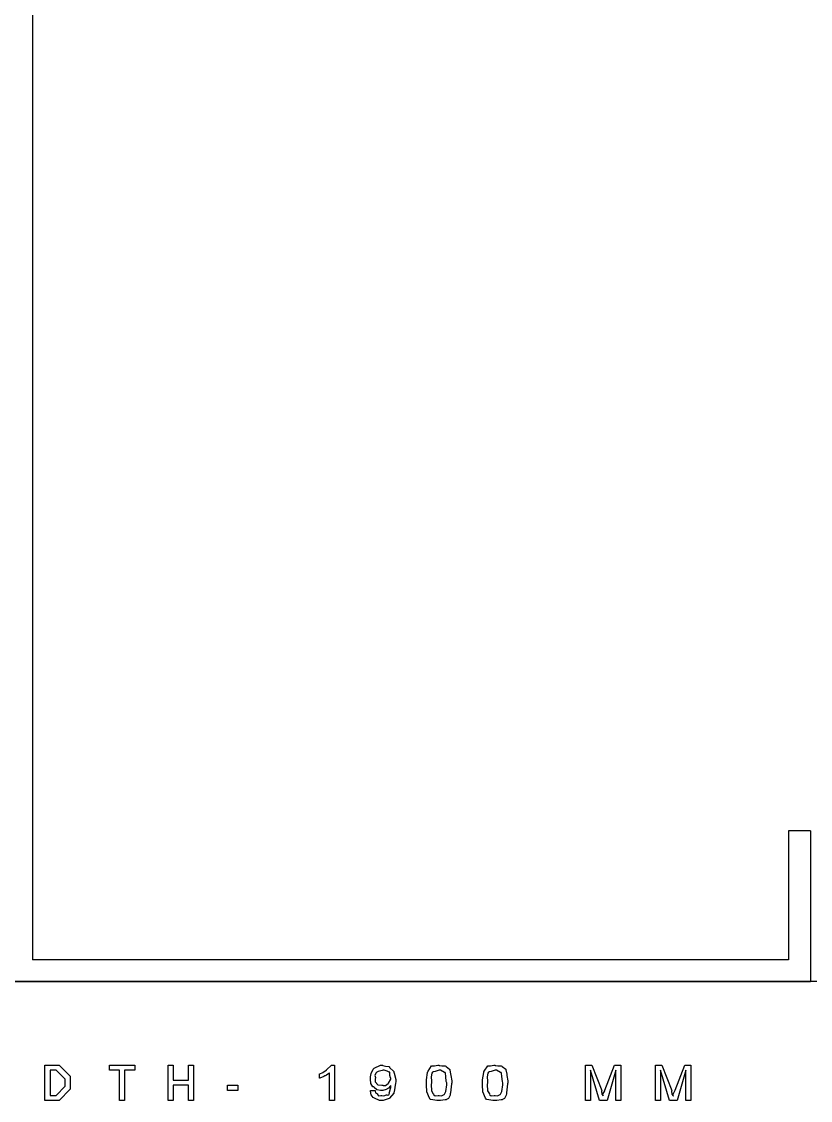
# Model space of a CAD drawing. Extents: x 0 to 23.4, y 0 to 16.5.
# Drawn here: x 10.786 to 12.216, y 9.316 to 11.271 of the extents above; entities that cross this region are included whole.
import ezdxf

# ---------------------------------------------------------------- set-up
doc = ezdxf.new("R2010")
doc.units = 0
doc.layers.get('0').update_dxf_attribs({"linetype": 'CONTINUOUS'})

msp = doc.modelspace()

# ---------------------------------------------------------------- linework, layer by layer
at = {"color": 0}
for points in [[(10.8057, 13.0229), (10.8057, 9.57058)], [(12.1763, 9.80464), (12.1763, 9.57058)], [(12.2157, 9.80464), (12.1763, 9.80464)], [(12.2157, 9.80464), (12.2157, 9.53125)], [(12.1763, 9.57058), (10.8057, 9.57058)], [(12.5175, 9.53125), (9.56629, 9.53125)], [(9.56629, 9.53125), (12.2157, 9.53125)]]:
    msp.add_lwpolyline(points, dxfattribs=at)
for points in [[(10.8284, 9.31597), (10.8284, 9.37999), (10.8475, 9.37999), (10.8541, 9.37999), (10.8742, 9.35981), (10.8742, 9.34831), (10.8742, 9.33615), (10.8541, 9.31597), (10.8484, 9.31597), (10.8284, 9.31597)], [(10.8376, 9.32508), (10.848, 9.32508), (10.8486, 9.32508), (10.8651, 9.34158), (10.8651, 9.34853), (10.8651, 9.35439), (10.8486, 9.37088), (10.848, 9.37088), (10.8376, 9.37088), (10.8376, 9.32508)], [(10.9635, 9.31597), (10.9635, 9.37088), (10.9453, 9.37088), (10.9453, 9.37999), (10.991, 9.37999), (10.991, 9.37088), (10.9728, 9.37088), (10.9728, 9.31597), (10.9635, 9.31597)], [(11.0518, 9.31597), (11.0518, 9.37999), (11.0609, 9.37999), (11.0609, 9.35265), (11.0885, 9.35265), (11.0885, 9.37999), (11.0976, 9.37999), (11.0976, 9.31597), (11.0885, 9.31597), (11.0885, 9.34353), (11.0609, 9.34353), (11.0609, 9.31597), (11.0518, 9.31597)], [(11.3534, 9.31597), (11.3443, 9.31597), (11.3443, 9.36589), (11.3429, 9.36496), (11.3386, 9.36203), (11.3362, 9.36068), (11.3354, 9.36025), (11.3341, 9.3596), (11.3266, 9.35656), (11.3258, 9.35633), (11.3258, 9.36393), (11.3264, 9.36399), (11.3319, 9.36669), (11.3383, 9.37082), (11.3393, 9.37153), (11.3395, 9.37229), (11.3471, 9.37935), (11.3475, 9.37999), (11.3534, 9.37999), (11.3534, 9.31597)], [(11.4183, 9.33421), (11.4274, 9.33421), (11.4269, 9.33333), (11.4277, 9.32954), (11.4308, 9.32764), (11.4313, 9.32726), (11.4311, 9.32682), (11.4331, 9.32422), (11.4374, 9.32508), (11.4389, 9.32508), (11.4389, 9.32482), (11.4423, 9.32417), (11.4472, 9.32585), (11.448, 9.32596), (11.4485, 9.32553), (11.4516, 9.3259), (11.4528, 9.32835), (11.4528, 9.32856), (11.4528, 9.32856), (11.452, 9.32889), (11.4534, 9.33262), (11.4537, 9.33311), (11.4532, 9.33339), (11.455, 9.33942), (11.455, 9.34136), (11.4548, 9.34115), (11.4538, 9.3406), (11.455, 9.3425), (11.455, 9.3431), (11.454, 9.34174), (11.4508, 9.33789), (11.4486, 9.33697), (11.448, 9.33658), (11.4471, 9.33567), (11.4408, 9.33421), (11.4387, 9.33421), (11.4367, 9.33388), (11.4298, 9.33524), (11.4251, 9.33946), (11.4242, 9.3405), (11.4227, 9.34065), (11.419, 9.3464), (11.4183, 9.35422), (11.4183, 9.35678), (11.4183, 9.35878), (11.4198, 9.36469), (11.4233, 9.37267), (11.4244, 9.37369), (11.4249, 9.37457), (11.4364, 9.37999), (11.4402, 9.37999), (11.4407, 9.37929), (11.4456, 9.37815), (11.4516, 9.37728), (11.4526, 9.37674), (11.453, 9.37576), (11.4606, 9.36843), (11.461, 9.3674), (11.4614, 9.36561), (11.4641, 9.35363), (11.4641, 9.34961), (11.4637, 9.34717), (11.4615, 9.33171), (11.461, 9.33051), (11.4604, 9.32926), (11.4531, 9.32032), (11.4522, 9.31967), (11.4506, 9.31874), (11.4415, 9.31597), (11.4385, 9.31597), (11.435, 9.31597), (11.4255, 9.31999), (11.4246, 9.32075), (11.4232, 9.32118), (11.4196, 9.3259), (11.4185, 9.33279), (11.4183, 9.33421)], [(11.455, 9.35699), (11.4546, 9.35699), (11.4534, 9.36111), (11.4535, 9.3666), (11.4532, 9.36719), (11.4524, 9.36703), (11.4486, 9.36876), (11.4433, 9.37088), (11.4415, 9.37088), (11.4393, 9.3699), (11.4322, 9.36817), (11.4296, 9.36735), (11.4294, 9.36675), (11.4283, 9.36561), (11.4265, 9.36106), (11.4274, 9.35753), (11.4274, 9.35633), (11.4268, 9.35482), (11.4267, 9.3495), (11.4288, 9.3476), (11.4291, 9.347), (11.429, 9.34685), (11.4316, 9.34403), (11.4389, 9.34353), (11.4413, 9.34353), (11.4413, 9.34315), (11.4456, 9.34272), (11.4504, 9.34646), (11.4511, 9.347), (11.4513, 9.34733), (11.455, 9.3546), (11.455, 9.35699)], [(11.5199, 9.3481), (11.5199, 9.35314), (11.522, 9.36675), (11.5225, 9.36828), (11.5227, 9.36893), (11.5292, 9.37847), (11.5301, 9.37869), (11.5301, 9.37869), (11.5344, 9.37879), (11.5406, 9.37999), (11.5426, 9.37999), (11.5429, 9.37935), (11.5475, 9.37847), (11.5539, 9.37836), (11.555, 9.37804), (11.5554, 9.37717), (11.5618, 9.37283), (11.562, 9.37218), (11.562, 9.37147), (11.5636, 9.36361), (11.5639, 9.36263), (11.564, 9.36133), (11.5657, 9.3514), (11.5657, 9.3481), (11.5653, 9.34592), (11.5635, 9.32943), (11.563, 9.3279), (11.5626, 9.32568), (11.5597, 9.31917), (11.5563, 9.31754), (11.5554, 9.31728), (11.5539, 9.31694), (11.5455, 9.31597), (11.5426, 9.31597), (11.5387, 9.31597), (11.5278, 9.3176), (11.5268, 9.31793), (11.5251, 9.31982), (11.5207, 9.33143), (11.5199, 9.34397), (11.5199, 9.3481)], [(11.529, 9.3481), (11.5282, 9.34467), (11.5288, 9.33311), (11.5322, 9.32769), (11.5329, 9.32726), (11.5327, 9.32682), (11.5356, 9.32422), (11.5408, 9.32508), (11.5426, 9.32508), (11.5428, 9.32471), (11.5469, 9.32449), (11.5518, 9.32693), (11.5524, 9.32726), (11.5524, 9.32726), (11.5548, 9.33225), (11.5565, 9.34412), (11.5565, 9.3481), (11.5558, 9.35004), (11.5547, 9.35906), (11.5541, 9.36561), (11.5537, 9.36632), (11.5527, 9.36638), (11.5451, 9.37088), (11.5426, 9.37088), (11.5411, 9.3699), (11.5356, 9.36828), (11.5318, 9.36762), (11.5309, 9.36697), (11.5297, 9.36535), (11.5281, 9.35851), (11.529, 9.35069), (11.529, 9.3481)], [(11.6215, 9.3481), (11.6215, 9.35314), (11.6236, 9.36675), (11.6241, 9.36828), (11.6243, 9.36893), (11.6308, 9.37847), (11.6317, 9.37869), (11.6317, 9.37869), (11.636, 9.37879), (11.6422, 9.37999), (11.6443, 9.37999), (11.6445, 9.37935), (11.6491, 9.37847), (11.6555, 9.37836), (11.6566, 9.37804), (11.6571, 9.37717), (11.6635, 9.37283), (11.6636, 9.37218), (11.6636, 9.37147), (11.6653, 9.36361), (11.6655, 9.36263), (11.6656, 9.36133), (11.6673, 9.3514), (11.6673, 9.3481), (11.6669, 9.34592), (11.6651, 9.32943), (11.6647, 9.3279), (11.6642, 9.32568), (11.6613, 9.31917), (11.6579, 9.31754), (11.6571, 9.31728), (11.6555, 9.31694), (11.6471, 9.31597), (11.6443, 9.31597), (11.6403, 9.31597), (11.6294, 9.3176), (11.6284, 9.31793), (11.6267, 9.31982), (11.6223, 9.33143), (11.6215, 9.34397), (11.6215, 9.3481)], [(11.6306, 9.3481), (11.6298, 9.34467), (11.6304, 9.33311), (11.6338, 9.32769), (11.6345, 9.32726), (11.6343, 9.32682), (11.6373, 9.32422), (11.6425, 9.32508), (11.6443, 9.32508), (11.6444, 9.32471), (11.6485, 9.32449), (11.6534, 9.32693), (11.654, 9.32726), (11.654, 9.32726), (11.6565, 9.33225), (11.6582, 9.34412), (11.6582, 9.3481), (11.6574, 9.35004), (11.6563, 9.35906), (11.6558, 9.36561), (11.6553, 9.36632), (11.6543, 9.36638), (11.6467, 9.37088), (11.6443, 9.37088), (11.6427, 9.3699), (11.6373, 9.36828), (11.6335, 9.36762), (11.6325, 9.36697), (11.6313, 9.36535), (11.6297, 9.35851), (11.6306, 9.35069), (11.6306, 9.3481)], [(11.8082, 9.31597), (11.8082, 9.37999), (11.8195, 9.37999), (11.8375, 9.33376), (11.837, 9.33247), (11.8378, 9.32747), (11.8402, 9.32454), (11.8403, 9.324), (11.8403, 9.324), (11.8398, 9.32736), (11.843, 9.33328), (11.8434, 9.33442), (11.8609, 9.37999), (11.8722, 9.37999), (11.8722, 9.31597), (11.8631, 9.31597), (11.8631, 9.37088), (11.8471, 9.31597), (11.8336, 9.31597), (11.8173, 9.37088), (11.8173, 9.31597), (11.8082, 9.31597)], [(11.9352, 9.31597), (11.9352, 9.37999), (11.9465, 9.37999), (11.9645, 9.33376), (11.9639, 9.33247), (11.9648, 9.32747), (11.9671, 9.32454), (11.9673, 9.324), (11.9672, 9.324), (11.9667, 9.32736), (11.9699, 9.33328), (11.9703, 9.33442), (11.9879, 9.37999), (11.9992, 9.37999), (11.9992, 9.31597), (11.9901, 9.31597), (11.9901, 9.37088), (11.974, 9.31597), (11.9606, 9.31597), (11.9443, 9.37088), (11.9443, 9.31597), (11.9352, 9.31597)], [(11.1595, 9.33421), (11.1595, 9.34353), (11.1777, 9.34353), (11.1777, 9.33421), (11.1595, 9.33421)]]:
    msp.add_lwpolyline(points, close=True, dxfattribs=at)

doc.saveas('drawing.dxf')
